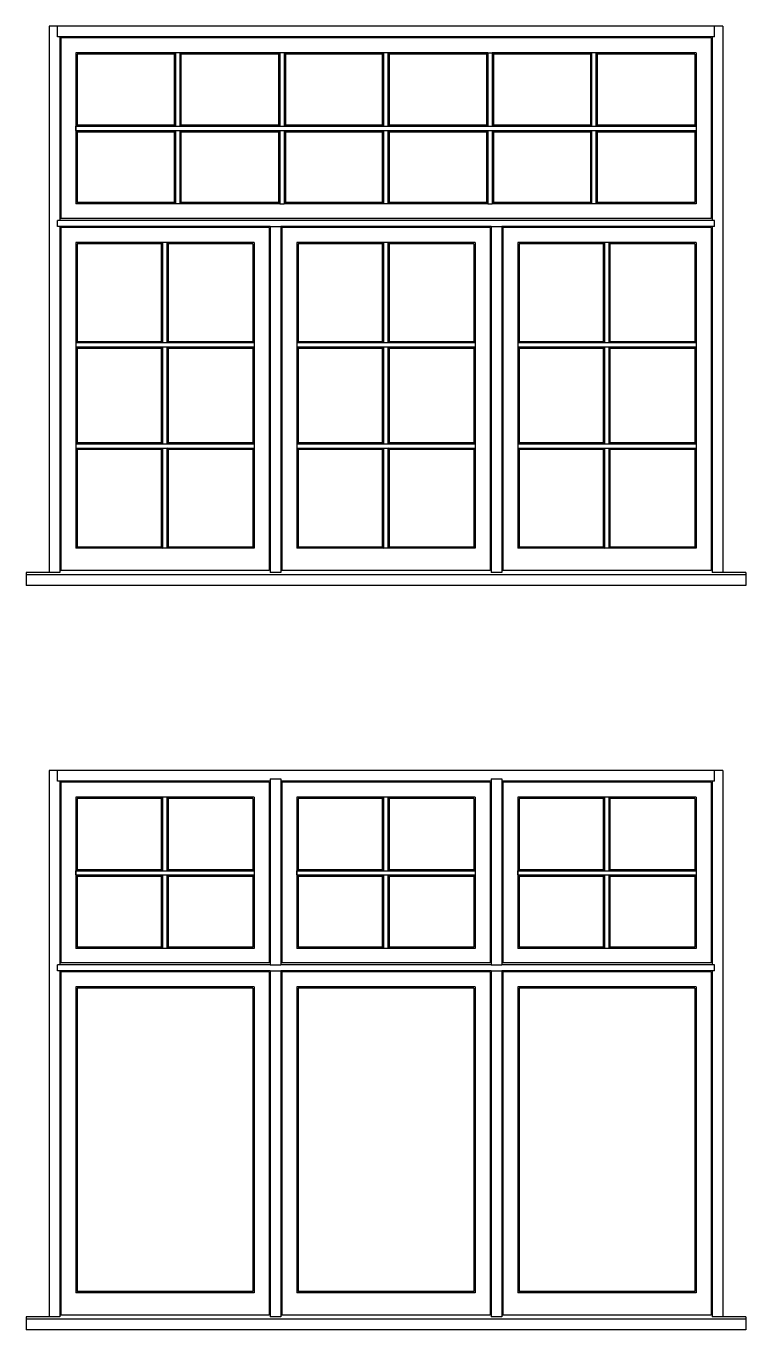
# Model space of a CAD drawing. Header units: inches. Extents: x 1985 to 11287, y 379 to 3234.
# Drawn here: x 9246.4 to 9339.7, y 1465.3 to 1634.4 of the extents above; entities that cross this region are included whole.
import ezdxf

# ---------------------------------------------------------------- set-up
doc = ezdxf.new("R2010")
doc.units = ezdxf.units.IN
doc.header["$MEASUREMENT"] = 0
doc.layers.add('elevation 99', color=7, linetype='CONTINUOUS')

msp = doc.modelspace()

# ---------------------------------------------------------------- linework, layer by layer
at = {"layer": 'elevation 99'}
for p, q in [((9249.411305, 1634.398516), (9249.411305, 1609.208911)), ((9280.245287, 1634.398516), (9249.411305, 1634.398516)), ((9250.473805, 1633.023515), (9250.473805, 1634.398516)), ((9307.202268, 1634.398516), (9278.870287, 1634.398516)), ((9336.66125, 1634.398516), (9305.827268, 1634.398516)), ((9335.59875, 1633.023515), (9335.59875, 1634.398516)), ((9336.66125, 1634.398516), (9336.66125, 1609.208911)), ((9335.59875, 1633.023515), (9250.473805, 1633.023515)), ((9250.786305, 1633.023515), (9250.786305, 1609.208911)), ((9250.929711, 1632.879829), (9250.929711, 1609.459378)), ((9335.142564, 1632.879829), (9250.929711, 1632.879829)), ((9335.142564, 1632.879829), (9335.142564, 1609.459378)), ((9335.28625, 1633.023515), (9335.28625, 1609.208911)), ((9252.875591, 1630.934229), (9252.875591, 1611.34232)), ((9279.281001, 1630.934229), (9252.875591, 1630.934229)), ((9253.036305, 1630.773515), (9253.036305, 1621.575775)), ((9265.635764, 1630.773515), (9253.036305, 1630.773515)), ((9265.635764, 1630.773515), (9265.796478, 1630.934229)), ((9265.635764, 1621.575775), (9265.635764, 1630.773515)), ((9265.796478, 1621.415061), (9265.796478, 1630.934229)), ((9266.350049, 1630.934229), (9266.510764, 1630.773515)), ((9266.350049, 1621.415061), (9266.350049, 1630.934229)), ((9279.120287, 1630.773515), (9266.510764, 1630.773515)), ((9266.510764, 1621.575775), (9266.510764, 1630.773515)), ((9279.120287, 1630.773515), (9279.281001, 1630.934229)), ((9279.120287, 1630.773515), (9279.120287, 1621.575775)), ((9279.281001, 1630.934229), (9279.281001, 1621.415061)), ((9306.237983, 1630.934229), (9279.281001, 1630.934229)), ((9279.834572, 1630.934229), (9279.834572, 1621.415061)), ((9279.834572, 1630.934229), (9279.995287, 1630.773515)), ((9279.995287, 1630.773515), (9279.995287, 1621.575775)), ((9292.594745, 1630.773515), (9279.995287, 1630.773515)), ((9292.594745, 1630.773515), (9292.75546, 1630.934229)), ((9292.594745, 1621.575775), (9292.594745, 1630.773515)), ((9292.75546, 1621.415061), (9292.75546, 1630.934229)), ((9293.309031, 1630.934229), (9293.469745, 1630.773515)), ((9293.309031, 1621.415061), (9293.309031, 1630.934229)), ((9306.077268, 1630.773515), (9293.469745, 1630.773515)), ((9293.469745, 1621.575775), (9293.469745, 1630.773515)), ((9306.077268, 1630.773515), (9306.237983, 1630.934229)), ((9306.077268, 1630.773515), (9306.077268, 1621.575775)), ((9306.237983, 1630.934229), (9306.237983, 1621.415061)), ((9306.237983, 1630.934229), (9306.791554, 1630.934229)), ((9306.791554, 1630.934229), (9306.791554, 1621.415061)), ((9333.196964, 1630.934229), (9306.791554, 1630.934229)), ((9306.791554, 1630.934229), (9306.952268, 1630.773515)), ((9306.952268, 1630.773515), (9306.952268, 1621.575775)), ((9319.551727, 1630.773515), (9306.952268, 1630.773515)), ((9319.551727, 1630.773515), (9319.712441, 1630.934229)), ((9319.551727, 1621.575775), (9319.551727, 1630.773515)), ((9319.712441, 1621.415061), (9319.712441, 1630.934229)), ((9320.266013, 1630.934229), (9320.426727, 1630.773515)), ((9320.266013, 1621.415061), (9320.266013, 1630.934229)), ((9333.03625, 1630.773515), (9320.426727, 1630.773515)), ((9320.426727, 1621.575775), (9320.426727, 1630.773515)), ((9333.03625, 1630.773515), (9333.03625, 1621.575775)), ((9333.196964, 1630.934229), (9333.196964, 1611.34232)), ((9253.036305, 1621.575775), (9252.875591, 1621.415061)), ((9252.875591, 1621.415061), (9265.796478, 1621.415061)), ((9252.875591, 1620.861489), (9252.875591, 1621.415061)), ((9253.036305, 1621.575775), (9265.635764, 1621.575775)), ((9265.635764, 1621.575775), (9265.796478, 1621.415061)), ((9265.796478, 1621.415061), (9266.350049, 1621.415061)), ((9266.510764, 1621.575775), (9266.350049, 1621.415061)), ((9266.350049, 1621.415061), (9279.281001, 1621.415061)), ((9266.510764, 1621.575775), (9279.120287, 1621.575775)), ((9279.120287, 1621.575775), (9279.281001, 1621.415061)), ((9279.281001, 1621.415061), (9279.834572, 1621.415061)), ((9279.995287, 1621.575775), (9279.834572, 1621.415061)), ((9279.834572, 1621.415061), (9292.75546, 1621.415061)), ((9279.995287, 1621.575775), (9292.594745, 1621.575775)), ((9292.594745, 1621.575775), (9292.75546, 1621.415061)), ((9292.75546, 1621.415061), (9293.309031, 1621.415061)), ((9293.469745, 1621.575775), (9293.309031, 1621.415061)), ((9293.309031, 1621.415061), (9306.237983, 1621.415061)), ((9293.469745, 1621.575775), (9306.077268, 1621.575775)), ((9306.077268, 1621.575775), (9306.237983, 1621.415061)), ((9306.237983, 1621.415061), (9306.791554, 1621.415061)), ((9306.952268, 1621.575775), (9306.791554, 1621.415061)), ((9306.791554, 1621.415061), (9319.712441, 1621.415061)), ((9306.952268, 1621.575775), (9319.551727, 1621.575775)), ((9319.551727, 1621.575775), (9319.712441, 1621.415061)), ((9319.712441, 1621.415061), (9320.266013, 1621.415061)), ((9320.426727, 1621.575775), (9320.266013, 1621.415061)), ((9320.266013, 1621.415061), (9333.196964, 1621.415061)), ((9320.426727, 1621.575775), (9333.03625, 1621.575775)), ((9333.03625, 1621.575775), (9333.196964, 1621.415061)), ((9252.875591, 1620.861489), (9265.796478, 1620.861489)), ((9252.875591, 1620.861489), (9253.036305, 1620.700775)), ((9253.036305, 1620.700775), (9253.036305, 1611.503035)), ((9253.036305, 1620.700775), (9265.635764, 1620.700775)), ((9265.635764, 1620.700775), (9265.796478, 1620.861489)), ((9265.635764, 1611.503035), (9265.635764, 1620.700775)), ((9265.796478, 1611.34232), (9265.796478, 1620.861489)), ((9265.796478, 1620.861489), (9266.350049, 1620.861489)), ((9266.350049, 1611.34232), (9266.350049, 1620.861489)), ((9266.350049, 1620.861489), (9279.281001, 1620.861489)), ((9266.510764, 1620.700775), (9266.350049, 1620.861489)), ((9266.510764, 1611.503035), (9266.510764, 1620.700775)), ((9266.510764, 1620.700775), (9279.120287, 1620.700775)), ((9279.281001, 1620.861489), (9279.120287, 1620.700775)), ((9279.120287, 1620.700775), (9279.120287, 1611.503035)), ((9279.281001, 1620.861489), (9279.834572, 1620.861489)), ((9279.281001, 1620.861489), (9279.281001, 1611.34232)), ((9279.834572, 1620.861489), (9292.75546, 1620.861489)), ((9279.834572, 1620.861489), (9279.995287, 1620.700775)), ((9279.834572, 1620.861489), (9279.834572, 1611.34232)), ((9279.995287, 1620.700775), (9279.995287, 1611.503035)), ((9279.995287, 1620.700775), (9292.594745, 1620.700775)), ((9292.594745, 1620.700775), (9292.75546, 1620.861489)), ((9292.594745, 1611.503035), (9292.594745, 1620.700775)), ((9292.75546, 1611.34232), (9292.75546, 1620.861489)), ((9292.75546, 1620.861489), (9293.309031, 1620.861489)), ((9293.309031, 1611.34232), (9293.309031, 1620.861489)), ((9293.309031, 1620.861489), (9306.237983, 1620.861489)), ((9293.469745, 1620.700775), (9293.309031, 1620.861489)), ((9293.469745, 1611.503035), (9293.469745, 1620.700775)), ((9293.469745, 1620.700775), (9306.077268, 1620.700775)), ((9306.237983, 1620.861489), (9306.077268, 1620.700775)), ((9306.077268, 1620.700775), (9306.077268, 1611.503035)), ((9306.237983, 1620.861489), (9306.791554, 1620.861489)), ((9306.237983, 1620.861489), (9306.237983, 1611.34232)), ((9306.791554, 1620.861489), (9319.712441, 1620.861489)), ((9306.791554, 1620.861489), (9306.952268, 1620.700775)), ((9306.791554, 1620.861489), (9306.791554, 1611.34232)), ((9306.952268, 1620.700775), (9306.952268, 1611.503035)), ((9306.952268, 1620.700775), (9319.551727, 1620.700775)), ((9319.551727, 1620.700775), (9319.712441, 1620.861489)), ((9319.551727, 1611.503035), (9319.551727, 1620.700775)), ((9319.712441, 1611.34232), (9319.712441, 1620.861489)), ((9319.712441, 1620.861489), (9320.266013, 1620.861489)), ((9320.266013, 1611.34232), (9320.266013, 1620.861489)), ((9320.266013, 1620.861489), (9333.196964, 1620.861489)), ((9320.426727, 1620.700775), (9320.266013, 1620.861489)), ((9320.426727, 1611.503035), (9320.426727, 1620.700775)), ((9320.426727, 1620.700775), (9333.03625, 1620.700775)), ((9333.196964, 1620.861489), (9333.03625, 1620.700775)), ((9333.03625, 1620.700775), (9333.03625, 1611.503035)), ((9279.281001, 1611.34232), (9252.875591, 1611.34232)), ((9265.635764, 1611.503035), (9253.036305, 1611.503035)), ((9265.635764, 1611.503035), (9265.796478, 1611.34232)), ((9266.510764, 1611.503035), (9266.350049, 1611.34232)), ((9279.120287, 1611.503035), (9266.510764, 1611.503035)), ((9279.120287, 1611.503035), (9279.281001, 1611.34232)), ((9279.281001, 1611.34232), (9279.834572, 1611.34232)), ((9279.834572, 1611.34232), (9279.995287, 1611.503035)), ((9306.237983, 1611.34232), (9279.834572, 1611.34232)), ((9292.594745, 1611.503035), (9279.995287, 1611.503035)), ((9292.594745, 1611.503035), (9292.75546, 1611.34232)), ((9293.469745, 1611.503035), (9293.309031, 1611.34232)), ((9306.077268, 1611.503035), (9293.469745, 1611.503035)), ((9306.077268, 1611.503035), (9306.237983, 1611.34232)), ((9306.237983, 1611.34232), (9306.791554, 1611.34232)), ((9306.791554, 1611.34232), (9306.952268, 1611.503035)), ((9333.196964, 1611.34232), (9306.791554, 1611.34232)), ((9319.551727, 1611.503035), (9306.952268, 1611.503035)), ((9319.551727, 1611.503035), (9319.712441, 1611.34232)), ((9320.426727, 1611.503035), (9320.266013, 1611.34232)), ((9333.03625, 1611.503035), (9320.426727, 1611.503035)), ((9335.142564, 1609.459378), (9250.929711, 1609.459378)), ((9249.411305, 1609.208911), (9249.411305, 1563.552605)), ((9250.473805, 1608.42871), (9250.473805, 1609.208911)), ((9335.59875, 1609.208911), (9250.473805, 1609.208911)), ((9278.036287, 1608.42871), (9250.473805, 1608.42871)), ((9250.786305, 1608.42871), (9250.786305, 1563.552605)), ((9250.929711, 1608.285024), (9250.929711, 1563.803072)), ((9277.892601, 1608.285024), (9250.929711, 1608.285024)), ((9277.892601, 1608.285024), (9277.892601, 1563.803072)), ((9278.036287, 1608.42871), (9278.036287, 1563.552605)), ((9278.036287, 1608.42871), (9278.036287, 1563.552605)), ((9278.036287, 1608.42871), (9279.411287, 1608.42871)), ((9279.411287, 1608.42871), (9279.411287, 1563.552605)), ((9279.411287, 1608.42871), (9279.411287, 1563.552605)), ((9306.661268, 1608.42871), (9279.411287, 1608.42871)), ((9279.554693, 1608.285024), (9279.554693, 1563.803072)), ((9306.517583, 1608.285024), (9279.554693, 1608.285024)), ((9306.517583, 1608.285024), (9306.517583, 1563.803072)), ((9306.661268, 1608.42871), (9306.661268, 1563.552605)), ((9306.661268, 1608.42871), (9306.661268, 1563.552605)), ((9306.661268, 1608.42871), (9308.036268, 1608.42871)), ((9308.036268, 1608.42871), (9308.036268, 1563.552605)), ((9308.036268, 1608.42871), (9308.036268, 1563.552605)), ((9335.59875, 1608.42871), (9308.036268, 1608.42871)), ((9308.179675, 1608.285024), (9308.179675, 1563.803072)), ((9335.142564, 1608.285024), (9308.179675, 1608.285024)), ((9335.142564, 1608.285024), (9335.142564, 1563.803072)), ((9335.28625, 1608.42871), (9335.28625, 1563.552605)), ((9335.59875, 1608.42871), (9335.59875, 1609.208911)), ((9336.66125, 1609.208911), (9336.66125, 1563.552605)), ((9252.875591, 1606.339424), (9252.875591, 1566.686014)), ((9275.947001, 1606.339424), (9252.875591, 1606.339424)), ((9253.036305, 1606.17871), (9253.036305, 1593.510581)), ((9263.968764, 1606.17871), (9253.036305, 1606.17871)), ((9263.968764, 1606.17871), (9264.129478, 1606.339424)), ((9263.968764, 1593.510581), (9263.968764, 1606.17871)), ((9264.129478, 1593.349867), (9264.129478, 1606.339424)), ((9264.683049, 1606.339424), (9264.843764, 1606.17871)), ((9264.683049, 1593.349867), (9264.683049, 1606.339424)), ((9275.786287, 1606.17871), (9264.843764, 1606.17871)), ((9264.843764, 1593.510581), (9264.843764, 1606.17871)), ((9275.786287, 1606.17871), (9275.786287, 1593.510581)), ((9275.947001, 1606.339424), (9275.947001, 1566.686014)), ((9281.500572, 1606.339424), (9281.500572, 1566.686014)), ((9304.571983, 1606.339424), (9281.500572, 1606.339424)), ((9281.661287, 1606.17871), (9281.661287, 1593.510581)), ((9292.593745, 1606.17871), (9281.661287, 1606.17871)), ((9292.593745, 1606.17871), (9292.75446, 1606.339424)), ((9292.593745, 1593.510581), (9292.593745, 1606.17871)), ((9292.75446, 1593.349867), (9292.75446, 1606.339424)), ((9293.308031, 1606.339424), (9293.468745, 1606.17871)), ((9293.308031, 1593.349867), (9293.308031, 1606.339424)), ((9304.411268, 1606.17871), (9293.468745, 1606.17871)), ((9293.468745, 1593.510581), (9293.468745, 1606.17871)), ((9304.411268, 1606.17871), (9304.411268, 1593.510581)), ((9304.571983, 1606.339424), (9304.571983, 1566.686014)), ((9310.125554, 1606.339424), (9310.125554, 1566.686014)), ((9333.196964, 1606.339424), (9310.125554, 1606.339424)), ((9310.286268, 1606.17871), (9310.286268, 1593.510581)), ((9321.218727, 1606.17871), (9310.286268, 1606.17871)), ((9321.218727, 1606.17871), (9321.379441, 1606.339424)), ((9321.218727, 1593.510581), (9321.218727, 1606.17871)), ((9321.379441, 1593.349867), (9321.379441, 1606.339424)), ((9321.933013, 1606.339424), (9322.093727, 1606.17871)), ((9321.933013, 1593.349867), (9321.933013, 1606.339424)), ((9333.03625, 1606.17871), (9322.093727, 1606.17871)), ((9322.093727, 1593.510581), (9322.093727, 1606.17871)), ((9333.03625, 1606.17871), (9333.03625, 1593.510581)), ((9333.196964, 1606.339424), (9333.196964, 1566.686014)), ((9253.036305, 1593.510581), (9252.875591, 1593.349867)), ((9252.875591, 1593.349867), (9264.129478, 1593.349867)), ((9252.875591, 1592.796296), (9264.129478, 1592.796296)), ((9252.875591, 1592.796296), (9253.036305, 1592.635581)), ((9253.036305, 1593.510581), (9263.968764, 1593.510581)), ((9253.036305, 1592.635581), (9253.036305, 1580.399921)), ((9253.036305, 1592.635581), (9263.968764, 1592.635581)), ((9263.968764, 1593.510581), (9264.129478, 1593.349867)), ((9263.968764, 1592.635581), (9264.129478, 1592.796296)), ((9263.968764, 1580.399921), (9263.968764, 1592.635581)), ((9264.129478, 1593.349867), (9264.683049, 1593.349867)), ((9264.129478, 1592.796296), (9264.683049, 1592.796296)), ((9264.129478, 1580.239206), (9264.129478, 1592.796296)), ((9264.843764, 1593.510581), (9264.683049, 1593.349867)), ((9264.683049, 1593.349867), (9275.947001, 1593.349867)), ((9264.683049, 1592.796296), (9275.947001, 1592.796296)), ((9264.843764, 1592.635581), (9264.683049, 1592.796296)), ((9264.683049, 1580.239206), (9264.683049, 1592.796296)), ((9264.843764, 1593.510581), (9275.786287, 1593.510581)), ((9264.843764, 1580.399921), (9264.843764, 1592.635581)), ((9264.843764, 1592.635581), (9275.786287, 1592.635581)), ((9275.786287, 1593.510581), (9275.947001, 1593.349867)), ((9275.947001, 1592.796296), (9275.786287, 1592.635581)), ((9275.786287, 1592.635581), (9275.786287, 1580.399921)), ((9281.661287, 1593.510581), (9281.500572, 1593.349867)), ((9281.500572, 1593.349867), (9292.75446, 1593.349867)), ((9281.500572, 1592.796296), (9292.75446, 1592.796296)), ((9281.500572, 1592.796296), (9281.661287, 1592.635581)), ((9281.661287, 1593.510581), (9292.593745, 1593.510581)), ((9281.661287, 1592.635581), (9281.661287, 1580.399921)), ((9281.661287, 1592.635581), (9292.593745, 1592.635581)), ((9292.593745, 1593.510581), (9292.75446, 1593.349867)), ((9292.593745, 1592.635581), (9292.75446, 1592.796296)), ((9292.593745, 1580.399921), (9292.593745, 1592.635581)), ((9292.75446, 1593.349867), (9293.308031, 1593.349867)), ((9292.75446, 1592.796296), (9293.308031, 1592.796296)), ((9292.75446, 1580.239206), (9292.75446, 1592.796296)), ((9293.468745, 1593.510581), (9293.308031, 1593.349867)), ((9293.308031, 1593.349867), (9304.571983, 1593.349867)), ((9293.308031, 1592.796296), (9304.571983, 1592.796296)), ((9293.468745, 1592.635581), (9293.308031, 1592.796296)), ((9293.308031, 1580.239206), (9293.308031, 1592.796296)), ((9293.468745, 1593.510581), (9304.411268, 1593.510581)), ((9293.468745, 1580.399921), (9293.468745, 1592.635581)), ((9293.468745, 1592.635581), (9304.411268, 1592.635581)), ((9304.411268, 1593.510581), (9304.571983, 1593.349867)), ((9304.571983, 1592.796296), (9304.411268, 1592.635581)), ((9304.411268, 1592.635581), (9304.411268, 1580.399921)), ((9310.286268, 1593.510581), (9310.125554, 1593.349867)), ((9310.125554, 1593.349867), (9321.379441, 1593.349867)), ((9310.125554, 1592.796296), (9321.379441, 1592.796296)), ((9310.125554, 1592.796296), (9310.286268, 1592.635581)), ((9310.286268, 1593.510581), (9321.218727, 1593.510581)), ((9310.286268, 1592.635581), (9310.286268, 1580.399921)), ((9310.286268, 1592.635581), (9321.218727, 1592.635581)), ((9321.218727, 1593.510581), (9321.379441, 1593.349867)), ((9321.218727, 1592.635581), (9321.379441, 1592.796296)), ((9321.218727, 1580.399921), (9321.218727, 1592.635581)), ((9321.379441, 1593.349867), (9321.933013, 1593.349867)), ((9321.379441, 1592.796296), (9321.933013, 1592.796296)), ((9321.379441, 1580.239206), (9321.379441, 1592.796296)), ((9322.093727, 1593.510581), (9321.933013, 1593.349867)), ((9321.933013, 1593.349867), (9333.196964, 1593.349867)), ((9321.933013, 1592.796296), (9333.196964, 1592.796296)), ((9322.093727, 1592.635581), (9321.933013, 1592.796296)), ((9321.933013, 1580.239206), (9321.933013, 1592.796296)), ((9322.093727, 1593.510581), (9333.03625, 1593.510581)), ((9322.093727, 1580.399921), (9322.093727, 1592.635581)), ((9322.093727, 1592.635581), (9333.03625, 1592.635581)), ((9333.03625, 1593.510581), (9333.196964, 1593.349867)), ((9333.196964, 1592.796296), (9333.03625, 1592.635581)), ((9333.03625, 1592.635581), (9333.03625, 1580.399921)), ((9253.036305, 1580.399921), (9252.875591, 1580.239206)), ((9252.875591, 1580.239206), (9264.129478, 1580.239206)), ((9252.875591, 1579.685635), (9264.129478, 1579.685635)), ((9252.875591, 1579.685635), (9253.036305, 1579.524921)), ((9253.036305, 1580.399921), (9263.968764, 1580.399921)), ((9253.036305, 1579.524921), (9253.036305, 1566.846728)), ((9253.036305, 1579.524921), (9263.968764, 1579.524921)), ((9263.968764, 1580.399921), (9264.129478, 1580.239206)), ((9263.968764, 1579.524921), (9264.129478, 1579.685635)), ((9263.968764, 1566.846728), (9263.968764, 1579.524921)), ((9264.129478, 1580.239206), (9264.683049, 1580.239206)), ((9264.129478, 1566.686014), (9264.129478, 1579.685635)), ((9264.129478, 1579.685635), (9264.683049, 1579.685635)), ((9264.843764, 1580.399921), (9264.683049, 1580.239206)), ((9264.683049, 1580.239206), (9275.947001, 1580.239206)), ((9264.683049, 1566.686014), (9264.683049, 1579.685635)), ((9264.683049, 1579.685635), (9275.947001, 1579.685635)), ((9264.843764, 1579.524921), (9264.683049, 1579.685635)), ((9264.843764, 1580.399921), (9275.786287, 1580.399921)), ((9264.843764, 1566.846728), (9264.843764, 1579.524921)), ((9264.843764, 1579.524921), (9275.786287, 1579.524921)), ((9275.786287, 1580.399921), (9275.947001, 1580.239206)), ((9275.947001, 1579.685635), (9275.786287, 1579.524921)), ((9275.786287, 1579.524921), (9275.786287, 1566.846728)), ((9281.661287, 1580.399921), (9281.500572, 1580.239206)), ((9281.500572, 1580.239206), (9292.75446, 1580.239206)), ((9281.500572, 1579.685635), (9292.75446, 1579.685635)), ((9281.500572, 1579.685635), (9281.661287, 1579.524921)), ((9281.661287, 1580.399921), (9292.593745, 1580.399921)), ((9281.661287, 1579.524921), (9281.661287, 1566.846728)), ((9281.661287, 1579.524921), (9292.593745, 1579.524921)), ((9292.593745, 1580.399921), (9292.75446, 1580.239206)), ((9292.593745, 1579.524921), (9292.75446, 1579.685635)), ((9292.593745, 1566.846728), (9292.593745, 1579.524921)), ((9292.75446, 1580.239206), (9293.308031, 1580.239206)), ((9292.75446, 1566.686014), (9292.75446, 1579.685635)), ((9292.75446, 1579.685635), (9293.308031, 1579.685635)), ((9293.468745, 1580.399921), (9293.308031, 1580.239206)), ((9293.308031, 1580.239206), (9304.571983, 1580.239206)), ((9293.308031, 1566.686014), (9293.308031, 1579.685635)), ((9293.308031, 1579.685635), (9304.571983, 1579.685635)), ((9293.468745, 1579.524921), (9293.308031, 1579.685635)), ((9293.468745, 1580.399921), (9304.411268, 1580.399921)), ((9293.468745, 1566.846728), (9293.468745, 1579.524921)), ((9293.468745, 1579.524921), (9304.411268, 1579.524921)), ((9304.411268, 1580.399921), (9304.571983, 1580.239206)), ((9304.571983, 1579.685635), (9304.411268, 1579.524921)), ((9304.411268, 1579.524921), (9304.411268, 1566.846728)), ((9310.286268, 1580.399921), (9310.125554, 1580.239206)), ((9310.125554, 1580.239206), (9321.379441, 1580.239206)), ((9310.125554, 1579.685635), (9321.379441, 1579.685635)), ((9310.125554, 1579.685635), (9310.286268, 1579.524921)), ((9310.286268, 1580.399921), (9321.218727, 1580.399921)), ((9310.286268, 1579.524921), (9310.286268, 1566.846728)), ((9310.286268, 1579.524921), (9321.218727, 1579.524921)), ((9321.218727, 1580.399921), (9321.379441, 1580.239206)), ((9321.218727, 1579.524921), (9321.379441, 1579.685635)), ((9321.218727, 1566.846728), (9321.218727, 1579.524921)), ((9321.379441, 1580.239206), (9321.933013, 1580.239206)), ((9321.379441, 1566.686014), (9321.379441, 1579.685635)), ((9321.379441, 1579.685635), (9321.933013, 1579.685635)), ((9322.093727, 1580.399921), (9321.933013, 1580.239206)), ((9321.933013, 1580.239206), (9333.196964, 1580.239206)), ((9321.933013, 1566.686014), (9321.933013, 1579.685635)), ((9321.933013, 1579.685635), (9333.196964, 1579.685635)), ((9322.093727, 1579.524921), (9321.933013, 1579.685635)), ((9322.093727, 1580.399921), (9333.03625, 1580.399921)), ((9322.093727, 1566.846728), (9322.093727, 1579.524921)), ((9322.093727, 1579.524921), (9333.03625, 1579.524921)), ((9333.03625, 1580.399921), (9333.196964, 1580.239206)), ((9333.196964, 1579.685635), (9333.03625, 1579.524921)), ((9333.03625, 1579.524921), (9333.03625, 1566.846728)), ((9275.947001, 1566.686014), (9252.875591, 1566.686014)), ((9263.968764, 1566.846728), (9253.036305, 1566.846728)), ((9263.968764, 1566.846728), (9264.129478, 1566.686014)), ((9264.843764, 1566.846728), (9264.683049, 1566.686014)), ((9275.786287, 1566.846728), (9264.843764, 1566.846728)), ((9304.571983, 1566.686014), (9281.500572, 1566.686014)), ((9292.593745, 1566.846728), (9281.661287, 1566.846728)), ((9292.593745, 1566.846728), (9292.75446, 1566.686014)), ((9293.468745, 1566.846728), (9293.308031, 1566.686014)), ((9304.411268, 1566.846728), (9293.468745, 1566.846728)), ((9333.196964, 1566.686014), (9310.125554, 1566.686014)), ((9321.218727, 1566.846728), (9310.286268, 1566.846728)), ((9321.218727, 1566.846728), (9321.379441, 1566.686014)), ((9322.093727, 1566.846728), (9321.933013, 1566.686014)), ((9333.03625, 1566.846728), (9322.093727, 1566.846728)), ((9277.892601, 1563.803072), (9250.929711, 1563.803072)), ((9306.517583, 1563.803072), (9279.554693, 1563.803072)), ((9335.142564, 1563.803072), (9308.179675, 1563.803072)), ((9250.786305, 1563.552605), (9246.411305, 1563.552605)), ((9246.411305, 1563.552605), (9246.411305, 1561.869862)), ((9282.411287, 1563.266073), (9246.411305, 1563.266073)), ((9311.036268, 1563.266073), (9275.036287, 1563.266073)), ((9279.411287, 1563.552605), (9278.036287, 1563.552605)), ((9339.66125, 1563.266073), (9303.661268, 1563.266073)), ((9308.036268, 1563.552605), (9306.661268, 1563.552605)), ((9339.66125, 1563.552605), (9335.28625, 1563.552605)), ((9339.66125, 1563.552605), (9339.66125, 1561.869862)), ((9282.411287, 1561.869862), (9246.411305, 1561.869862)), ((9311.036268, 1561.869862), (9275.036287, 1561.869862)), ((9339.66125, 1561.869862), (9303.661268, 1561.869862)), ((9249.411305, 1537.869871), (9249.411305, 1512.680266)), ((9279.411287, 1537.869871), (9249.411305, 1537.869871)), ((9250.473805, 1536.494869), (9250.473805, 1537.869871)), ((9308.036268, 1537.869871), (9278.036287, 1537.869871)), ((9278.036287, 1536.807369), (9278.036287, 1512.680266)), ((9278.036287, 1536.807369), (9279.411287, 1536.807369)), ((9279.411287, 1536.807369), (9279.411287, 1512.680266)), ((9336.66125, 1537.869871), (9306.661268, 1537.869871)), ((9306.661268, 1536.807369), (9306.661268, 1512.680266)), ((9306.661268, 1536.807369), (9308.036268, 1536.807369)), ((9308.036268, 1536.807369), (9308.036268, 1512.680266)), ((9335.59875, 1536.494869), (9335.59875, 1537.869871)), ((9336.66125, 1537.869871), (9336.66125, 1512.680266)), ((9278.036287, 1536.494869), (9250.473805, 1536.494869)), ((9250.786305, 1536.494869), (9250.786305, 1512.680266)), ((9250.929711, 1536.351183), (9250.929711, 1512.930732)), ((9277.892601, 1536.351183), (9250.929711, 1536.351183)), ((9277.892601, 1536.351183), (9277.892601, 1512.930732)), ((9278.036287, 1536.494869), (9278.036287, 1512.680266)), ((9279.411287, 1536.494869), (9279.411287, 1512.680266)), ((9306.661268, 1536.494869), (9279.411287, 1536.494869)), ((9279.554693, 1536.351183), (9279.554693, 1512.930732)), ((9306.517583, 1536.351183), (9279.554693, 1536.351183)), ((9306.517583, 1536.351183), (9306.517583, 1512.930732)), ((9306.661268, 1536.494869), (9306.661268, 1512.680266)), ((9308.036268, 1536.494869), (9308.036268, 1512.680266)), ((9335.59875, 1536.494869), (9308.036268, 1536.494869)), ((9308.179675, 1536.351183), (9308.179675, 1512.930732)), ((9335.142564, 1536.351183), (9308.179675, 1536.351183)), ((9335.142564, 1536.351183), (9335.142564, 1512.930732)), ((9335.28625, 1536.494869), (9335.28625, 1512.680266)), ((9252.875591, 1534.405583), (9252.875591, 1514.813675)), ((9275.947001, 1534.405583), (9252.875591, 1534.405583)), ((9253.036305, 1534.244869), (9253.036305, 1525.047129)), ((9263.968764, 1534.244869), (9253.036305, 1534.244869)), ((9263.968764, 1534.244869), (9264.129478, 1534.405583)), ((9263.968764, 1525.047129), (9263.968764, 1534.244869)), ((9264.129478, 1524.886415), (9264.129478, 1534.405583)), ((9264.683049, 1534.405583), (9264.843764, 1534.244869)), ((9264.683049, 1524.886415), (9264.683049, 1534.405583)), ((9275.786287, 1534.244869), (9264.843764, 1534.244869)), ((9264.843764, 1525.047129), (9264.843764, 1534.244869)), ((9275.786287, 1534.244869), (9275.786287, 1525.047129)), ((9275.947001, 1534.405583), (9275.947001, 1514.813675)), ((9281.500572, 1534.405583), (9281.500572, 1514.813675)), ((9304.571983, 1534.405583), (9281.500572, 1534.405583)), ((9281.661287, 1534.244869), (9281.661287, 1525.047129)), ((9292.593745, 1534.244869), (9281.661287, 1534.244869)), ((9292.593745, 1534.244869), (9292.75446, 1534.405583)), ((9292.593745, 1525.047129), (9292.593745, 1534.244869)), ((9292.75446, 1524.886415), (9292.75446, 1534.405583)), ((9293.308031, 1534.405583), (9293.468745, 1534.244869)), ((9293.308031, 1524.886415), (9293.308031, 1534.405583)), ((9304.411268, 1534.244869), (9293.468745, 1534.244869)), ((9293.468745, 1525.047129), (9293.468745, 1534.244869)), ((9304.411268, 1534.244869), (9304.411268, 1525.047129)), ((9304.571983, 1534.405583), (9304.571983, 1514.813675)), ((9310.125554, 1534.405583), (9310.125554, 1514.813675)), ((9333.196964, 1534.405583), (9310.125554, 1534.405583)), ((9310.286268, 1534.244869), (9310.286268, 1525.047129)), ((9321.218727, 1534.244869), (9310.286268, 1534.244869)), ((9321.218727, 1534.244869), (9321.379441, 1534.405583)), ((9321.218727, 1525.047129), (9321.218727, 1534.244869)), ((9321.379441, 1524.886415), (9321.379441, 1534.405583)), ((9321.933013, 1534.405583), (9322.093727, 1534.244869)), ((9321.933013, 1524.886415), (9321.933013, 1534.405583)), ((9333.03625, 1534.244869), (9322.093727, 1534.244869)), ((9322.093727, 1525.047129), (9322.093727, 1534.244869)), ((9333.03625, 1534.244869), (9333.03625, 1525.047129)), ((9333.196964, 1534.405583), (9333.196964, 1514.813675)), ((9253.036305, 1525.047129), (9252.875591, 1524.886415)), ((9253.036305, 1525.047129), (9263.968764, 1525.047129)), ((9263.968764, 1525.047129), (9264.129478, 1524.886415)), ((9264.843764, 1525.047129), (9264.683049, 1524.886415)), ((9264.843764, 1525.047129), (9275.786287, 1525.047129)), ((9275.786287, 1525.047129), (9275.947001, 1524.886415)), ((9281.661287, 1525.047129), (9281.500572, 1524.886415)), ((9281.661287, 1525.047129), (9292.593745, 1525.047129)), ((9292.593745, 1525.047129), (9292.75446, 1524.886415)), ((9293.468745, 1525.047129), (9293.308031, 1524.886415)), ((9293.468745, 1525.047129), (9304.411268, 1525.047129)), ((9304.411268, 1525.047129), (9304.571983, 1524.886415)), ((9310.286268, 1525.047129), (9310.125554, 1524.886415)), ((9310.286268, 1525.047129), (9321.218727, 1525.047129)), ((9321.218727, 1525.047129), (9321.379441, 1524.886415)), ((9322.093727, 1525.047129), (9321.933013, 1524.886415)), ((9322.093727, 1525.047129), (9333.03625, 1525.047129)), ((9333.03625, 1525.047129), (9333.196964, 1524.886415)), ((9252.875591, 1524.886415), (9264.129478, 1524.886415)), ((9252.875591, 1524.332843), (9252.875591, 1524.886415)), ((9252.875591, 1524.332843), (9264.129478, 1524.332843)), ((9252.875591, 1524.332843), (9253.036305, 1524.172129)), ((9253.036305, 1524.172129), (9253.036305, 1514.974389)), ((9253.036305, 1524.172129), (9263.968764, 1524.172129)), ((9263.968764, 1524.172129), (9264.129478, 1524.332843)), ((9263.968764, 1514.974389), (9263.968764, 1524.172129)), ((9264.129478, 1524.886415), (9264.683049, 1524.886415)), ((9264.129478, 1514.813675), (9264.129478, 1524.332843)), ((9264.129478, 1524.332843), (9264.683049, 1524.332843)), ((9264.683049, 1524.886415), (9275.947001, 1524.886415)), ((9264.683049, 1514.813675), (9264.683049, 1524.332843)), ((9264.683049, 1524.332843), (9275.947001, 1524.332843)), ((9264.843764, 1524.172129), (9264.683049, 1524.332843)), ((9264.843764, 1514.974389), (9264.843764, 1524.172129)), ((9264.843764, 1524.172129), (9275.786287, 1524.172129)), ((9275.947001, 1524.332843), (9275.786287, 1524.172129)), ((9275.786287, 1524.172129), (9275.786287, 1514.974389)), ((9281.500572, 1524.886415), (9292.75446, 1524.886415)), ((9281.500572, 1524.332843), (9281.500572, 1524.886415)), ((9281.500572, 1524.332843), (9292.75446, 1524.332843)), ((9281.500572, 1524.332843), (9281.661287, 1524.172129)), ((9281.661287, 1524.172129), (9281.661287, 1514.974389)), ((9281.661287, 1524.172129), (9292.593745, 1524.172129)), ((9292.593745, 1524.172129), (9292.75446, 1524.332843)), ((9292.593745, 1514.974389), (9292.593745, 1524.172129)), ((9292.75446, 1524.886415), (9293.308031, 1524.886415)), ((9292.75446, 1514.813675), (9292.75446, 1524.332843)), ((9292.75446, 1524.332843), (9293.308031, 1524.332843)), ((9293.308031, 1524.886415), (9304.571983, 1524.886415)), ((9293.308031, 1514.813675), (9293.308031, 1524.332843)), ((9293.308031, 1524.332843), (9304.571983, 1524.332843)), ((9293.468745, 1524.172129), (9293.308031, 1524.332843)), ((9293.468745, 1514.974389), (9293.468745, 1524.172129)), ((9293.468745, 1524.172129), (9304.411268, 1524.172129)), ((9304.571983, 1524.332843), (9304.411268, 1524.172129)), ((9304.411268, 1524.172129), (9304.411268, 1514.974389)), ((9310.125554, 1524.886415), (9321.379441, 1524.886415)), ((9310.125554, 1524.332843), (9310.125554, 1524.886415)), ((9310.125554, 1524.332843), (9321.379441, 1524.332843)), ((9310.125554, 1524.332843), (9310.286268, 1524.172129)), ((9310.286268, 1524.172129), (9310.286268, 1514.974389)), ((9310.286268, 1524.172129), (9321.218727, 1524.172129)), ((9321.218727, 1524.172129), (9321.379441, 1524.332843)), ((9321.218727, 1514.974389), (9321.218727, 1524.172129)), ((9321.379441, 1524.886415), (9321.933013, 1524.886415)), ((9321.379441, 1514.813675), (9321.379441, 1524.332843)), ((9321.379441, 1524.332843), (9321.933013, 1524.332843)), ((9321.933013, 1524.886415), (9333.196964, 1524.886415)), ((9321.933013, 1514.813675), (9321.933013, 1524.332843)), ((9321.933013, 1524.332843), (9333.196964, 1524.332843)), ((9322.093727, 1524.172129), (9321.933013, 1524.332843)), ((9322.093727, 1514.974389), (9322.093727, 1524.172129)), ((9322.093727, 1524.172129), (9333.03625, 1524.172129)), ((9333.196964, 1524.332843), (9333.03625, 1524.172129)), ((9333.03625, 1524.172129), (9333.03625, 1514.974389)), ((9275.947001, 1514.813675), (9252.875591, 1514.813675)), ((9263.968764, 1514.974389), (9253.036305, 1514.974389)), ((9263.968764, 1514.974389), (9264.129478, 1514.813675)), ((9264.843764, 1514.974389), (9264.683049, 1514.813675)), ((9275.786287, 1514.974389), (9264.843764, 1514.974389)), ((9304.571983, 1514.813675), (9281.500572, 1514.813675)), ((9292.593745, 1514.974389), (9281.661287, 1514.974389)), ((9292.593745, 1514.974389), (9292.75446, 1514.813675)), ((9293.468745, 1514.974389), (9293.308031, 1514.813675)), ((9304.411268, 1514.974389), (9293.468745, 1514.974389)), ((9333.196964, 1514.813675), (9310.125554, 1514.813675)), ((9321.218727, 1514.974389), (9310.286268, 1514.974389)), ((9321.218727, 1514.974389), (9321.379441, 1514.813675)), ((9322.093727, 1514.974389), (9321.933013, 1514.813675)), ((9333.03625, 1514.974389), (9322.093727, 1514.974389)), ((9249.411305, 1512.680266), (9249.411305, 1467.023959)), ((9278.036287, 1512.680266), (9250.473805, 1512.680266)), ((9250.473805, 1511.900064), (9250.473805, 1512.680266)), ((9278.036287, 1511.900064), (9250.473805, 1511.900064)), ((9250.786305, 1511.900064), (9250.786305, 1467.023959)), ((9277.892601, 1512.930732), (9250.929711, 1512.930732)), ((9250.929711, 1511.756378), (9250.929711, 1467.274426)), ((9277.892601, 1511.756378), (9250.929711, 1511.756378)), ((9277.892601, 1511.756378), (9277.892601, 1467.274426)), ((9278.036287, 1512.680266), (9279.411287, 1512.680266)), ((9278.036287, 1511.900064), (9278.036287, 1467.023959)), ((9278.036287, 1511.900064), (9278.036287, 1467.023959)), ((9278.036287, 1511.900064), (9279.411287, 1511.900064)), ((9306.661268, 1512.680266), (9279.411287, 1512.680266)), ((9279.411287, 1511.900064), (9279.411287, 1467.023959)), ((9279.411287, 1511.900064), (9279.411287, 1467.023959)), ((9306.661268, 1511.900064), (9279.411287, 1511.900064)), ((9306.517583, 1512.930732), (9279.554693, 1512.930732)), ((9279.554693, 1511.756378), (9279.554693, 1467.274426)), ((9306.517583, 1511.756378), (9279.554693, 1511.756378)), ((9306.517583, 1511.756378), (9306.517583, 1467.274426)), ((9306.661268, 1512.680266), (9308.036268, 1512.680266)), ((9306.661268, 1511.900064), (9306.661268, 1467.023959)), ((9306.661268, 1511.900064), (9306.661268, 1467.023959)), ((9306.661268, 1511.900064), (9308.036268, 1511.900064)), ((9335.59875, 1512.680266), (9308.036268, 1512.680266)), ((9308.036268, 1511.900064), (9308.036268, 1467.023959)), ((9308.036268, 1511.900064), (9308.036268, 1467.023959)), ((9335.59875, 1511.900064), (9308.036268, 1511.900064)), ((9335.142564, 1512.930732), (9308.179675, 1512.930732)), ((9308.179675, 1511.756378), (9308.179675, 1467.274426)), ((9335.142564, 1511.756378), (9308.179675, 1511.756378)), ((9335.142564, 1511.756378), (9335.142564, 1467.274426)), ((9335.28625, 1511.900064), (9335.28625, 1467.023959)), ((9335.59875, 1511.900064), (9335.59875, 1512.680266)), ((9336.66125, 1512.680266), (9336.66125, 1467.023959)), ((9252.875591, 1509.810778), (9252.875591, 1470.157368)), ((9275.947001, 1509.810778), (9252.875591, 1509.810778)), ((9275.947001, 1509.810778), (9275.947001, 1470.157368)), ((9281.500572, 1509.810778), (9281.500572, 1470.157368)), ((9304.571983, 1509.810778), (9281.500572, 1509.810778)), ((9304.571983, 1509.810778), (9304.571983, 1470.157368)), ((9310.125554, 1509.810778), (9310.125554, 1470.157368)), ((9333.196964, 1509.810778), (9310.125554, 1509.810778)), ((9333.196964, 1509.810778), (9333.196964, 1470.157368)), ((9253.036305, 1509.650064), (9253.036305, 1470.318082)), ((9275.786287, 1509.650064), (9253.036305, 1509.650064)), ((9275.786287, 1509.650064), (9275.786287, 1470.318082)), ((9281.661287, 1509.650064), (9281.661287, 1470.318082)), ((9304.411268, 1509.650064), (9281.661287, 1509.650064)), ((9304.411268, 1509.650064), (9304.411268, 1470.318082)), ((9310.286268, 1509.650064), (9310.286268, 1470.318082)), ((9333.03625, 1509.650064), (9310.286268, 1509.650064)), ((9333.03625, 1509.650064), (9333.03625, 1470.318082)), ((9275.947001, 1470.157368), (9252.875591, 1470.157368)), ((9275.786287, 1470.318082), (9253.036305, 1470.318082)), ((9304.571983, 1470.157368), (9281.500572, 1470.157368)), ((9304.411268, 1470.318082), (9281.661287, 1470.318082)), ((9333.196964, 1470.157368), (9310.125554, 1470.157368)), ((9333.03625, 1470.318082), (9310.286268, 1470.318082)), ((9250.786305, 1467.023959), (9246.411305, 1467.023959)), ((9246.411305, 1467.023959), (9246.411305, 1465.341216)), ((9282.411287, 1466.737427), (9246.411305, 1466.737427)), ((9277.892601, 1467.274426), (9250.929711, 1467.274426)), ((9311.036268, 1466.737427), (9275.036287, 1466.737427)), ((9279.411287, 1467.023959), (9278.036287, 1467.023959)), ((9306.517583, 1467.274426), (9279.554693, 1467.274426)), ((9339.66125, 1466.737427), (9303.661268, 1466.737427)), ((9308.036268, 1467.023959), (9306.661268, 1467.023959)), ((9335.142564, 1467.274426), (9308.179675, 1467.274426)), ((9339.66125, 1467.023959), (9335.28625, 1467.023959)), ((9339.66125, 1467.023959), (9339.66125, 1465.341216)), ((9282.411287, 1465.341216), (9246.411305, 1465.341216)), ((9311.036268, 1465.341216), (9275.036287, 1465.341216)), ((9339.66125, 1465.341216), (9303.661268, 1465.341216))]:
    msp.add_line(p, q, dxfattribs=at)

doc.saveas('drawing.dxf')
